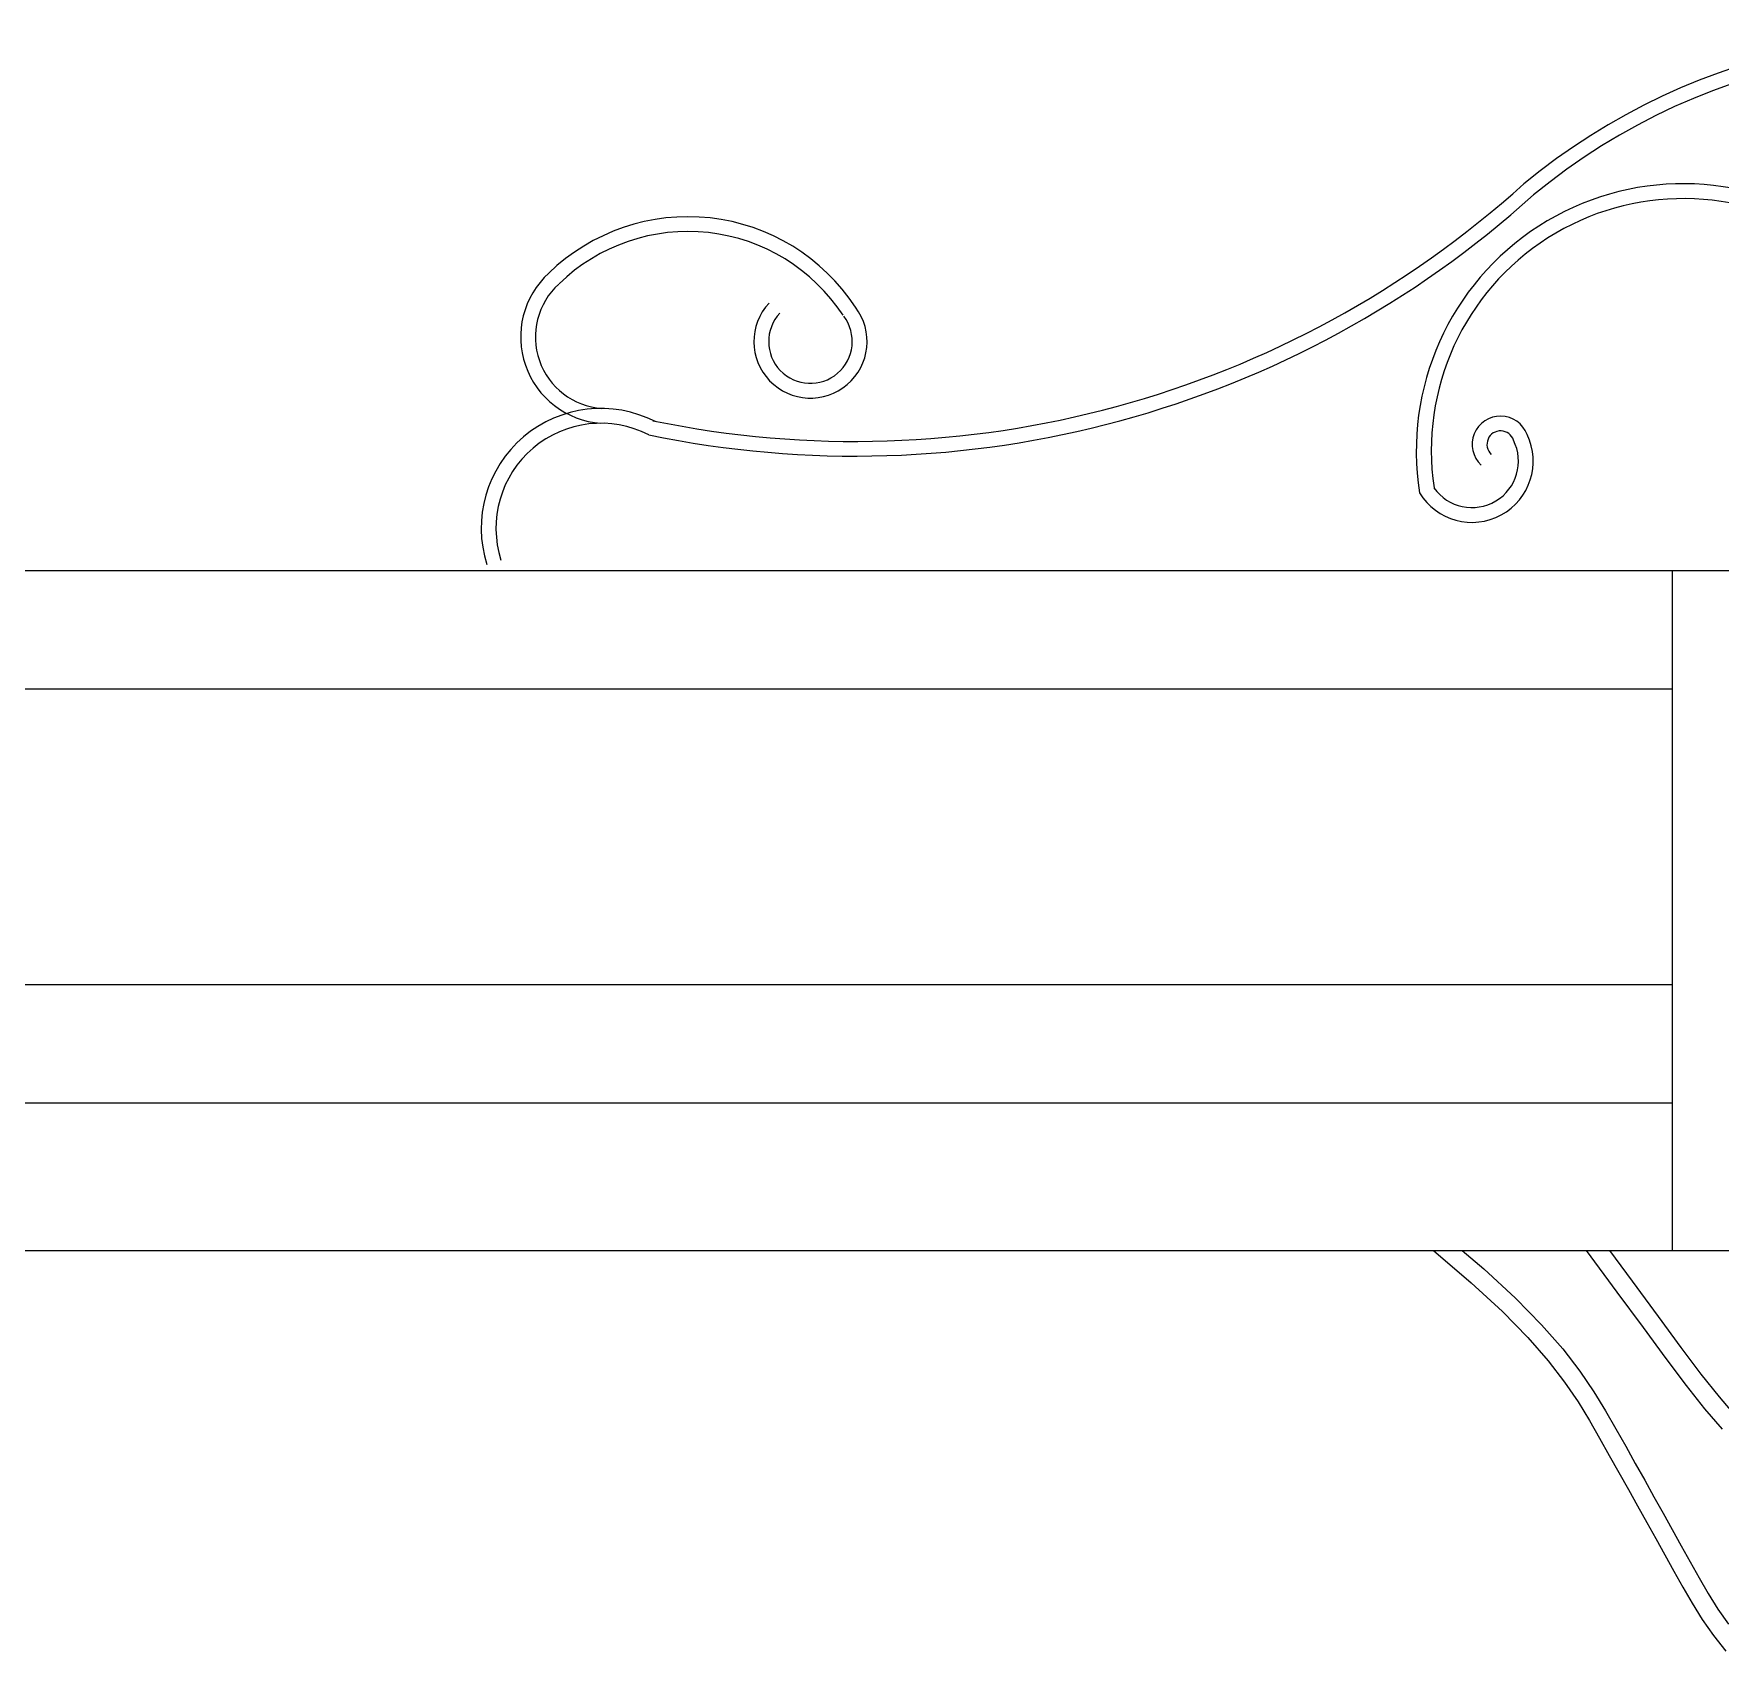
# Model space of a CAD drawing. Header units: millimetres. Extents: x 6388 to 59789, y -18725 to 8137.
# Drawn here: x 57332.6 to 57503.7, y 5338.4 to 5502.4 of the extents above; entities that cross this region are included whole.
import ezdxf

# ---------------------------------------------------------------- set-up
doc = ezdxf.new("R2010")
doc.units = ezdxf.units.MM

# ---------------------------------------------------------------- blocks, each defined once
blk = doc.blocks.new('A$C0AF41AB5')
for p, q in [((958.07, 1105.81), (2641.93, 1105.81)), ((1708.41, 1105.81), (1708.41, 1036.81)), ((975.69, 1093.81), (1708.41, 1093.81)), ((1027.53, 1063.81), (1708.41, 1063.81)), ((1040.5, 1051.81), (1708.41, 1051.81)), ((1055.02, 1036.81), (2544.98, 1036.81)), ((1684.18, 1036.81), (1688.03, 1033.55)), ((1687.12, 1036.81), (1689.29, 1034.98)), ((1699.67, 1036.81), (1702.81, 1032.6)), ((1702.04, 1036.81), (1704.34, 1033.73)), ((1688.03, 1033.55), (1691.19, 1030.63)), ((1689.29, 1034.98), (1692.52, 1032)), ((1704.34, 1033.73), (1706.98, 1030.13)), ((1692.52, 1032), (1695.16, 1029.3)), ((1702.81, 1032.6), (1705.45, 1029)), ((1691.19, 1030.63), (1693.76, 1028.01)), ((1706.98, 1030.13), (1709.29, 1026.99)), ((1695.16, 1029.3), (1697.3, 1026.84)), ((1705.45, 1029), (1707.76, 1025.86)), ((1693.76, 1028.01), (1695.83, 1025.63)), ((1697.3, 1026.84), (1699.04, 1024.59)), ((1709.29, 1026.99), (1711.33, 1024.29)), ((1695.83, 1025.63), (1697.5, 1023.47)), ((1707.76, 1025.86), (1709.82, 1023.13)), ((1697.5, 1023.47), (1698.86, 1021.47)), ((1699.04, 1024.59), (1700.46, 1022.5)), ((1709.82, 1023.13), (1711.7, 1020.76)), ((1711.33, 1024.29), (1713.16, 1021.97)), ((1698.86, 1021.47), (1700.01, 1019.59)), ((1700.46, 1022.5), (1701.64, 1020.56)), ((1713.16, 1021.97), (1714.87, 1020)), ((1701.64, 1020.56), (1702.69, 1018.73)), ((1711.7, 1020.76), (1713.48, 1018.71)), ((1700.01, 1019.59), (1701.04, 1017.79)), ((1702.69, 1018.73), (1703.69, 1016.97)), ((1701.04, 1017.79), (1702.03, 1016.03)), ((1703.69, 1016.97), (1704.66, 1015.23)), ((1702.03, 1016.03), (1703, 1014.3)), ((1704.66, 1015.23), (1705.62, 1013.53)), ((1703, 1014.3), (1703.96, 1012.6)), ((1705.62, 1013.53), (1706.56, 1011.84)), ((1703.96, 1012.6), (1704.9, 1010.92)), ((1706.56, 1011.84), (1707.49, 1010.18)), ((1704.9, 1010.92), (1705.83, 1009.25)), ((1707.49, 1010.18), (1708.41, 1008.52)), ((1705.83, 1009.25), (1706.75, 1007.6)), ((1708.41, 1008.52), (1709.32, 1006.88)), ((1706.75, 1007.6), (1707.66, 1005.95)), ((1707.66, 1005.95), (1708.57, 1004.31)), ((1709.32, 1006.88), (1710.23, 1005.24)), ((1708.57, 1004.31), (1709.49, 1002.67)), ((1710.23, 1005.24), (1711.14, 1003.62)), ((1709.49, 1002.67), (1710.44, 1001.04)), ((1711.14, 1003.62), (1712.07, 1002.02)), ((1710.44, 1001.04), (1711.46, 999.41)), ((1712.07, 1002.02), (1713.05, 1000.45)), ((1711.46, 999.41), (1712.59, 997.79)), ((1713.05, 1000.45), (1714.12, 998.91)), ((1712.59, 997.79), (1713.85, 996.18))]:
    blk.add_line(p, q)
for centre, radius, start, end in [((1735.82, 1093.39), 66.85, 16.2357, 129.4253), ((1735.92, 1093.29), 65.5, 11.9508, 129.4037), ((1625.51, 1220.03), 101.14, 258.3049, 312.1311), ((1709.52, 1117.96), 27.07, 56.4095, 189.0936), ((1625.52, 1220.03), 102.63, 258.2317, 312.1127), ((1709.52, 1117.97), 25.55, 56.4682, 188.4992), ((1608.58, 1121.38), 20.3, 33.2286, 134.0972), ((1608.58, 1121.38), 18.8, 33.2286, 134.0972), ((1600.37, 1129.48), 8.77, 132.3946, 265.8354), ((1600.37, 1129.48), 7.27, 132.3946, 265.8354), ((1621, 1129.02), 5.74, 137.1269, 37.2934), ((1621, 1129.02), 4.24, 137.1269, 37.2934), ((1599.74, 1110.09), 12.14, 62.8605, 197.7253), ((1599.74, 1110.09), 10.64, 62.8605, 197.7253), ((1691, 1118.58), 2.88, 20.575, 226.7518), ((1688.1, 1116.89), 6.21, 211.1696, 25.7731), ((1688.1, 1116.89), 4.71, 215.0494, 26.6969), ((1691, 1118.58), 1.38, 18.0722, 226.7518)]:
    blk.add_arc(centre, radius, start, end)

msp = doc.modelspace()

# ---------------------------------------------------------------- block references
msp.add_blockref('A$C0AF41AB5', (55790.39, 4342.18))

doc.saveas('drawing.dxf')
